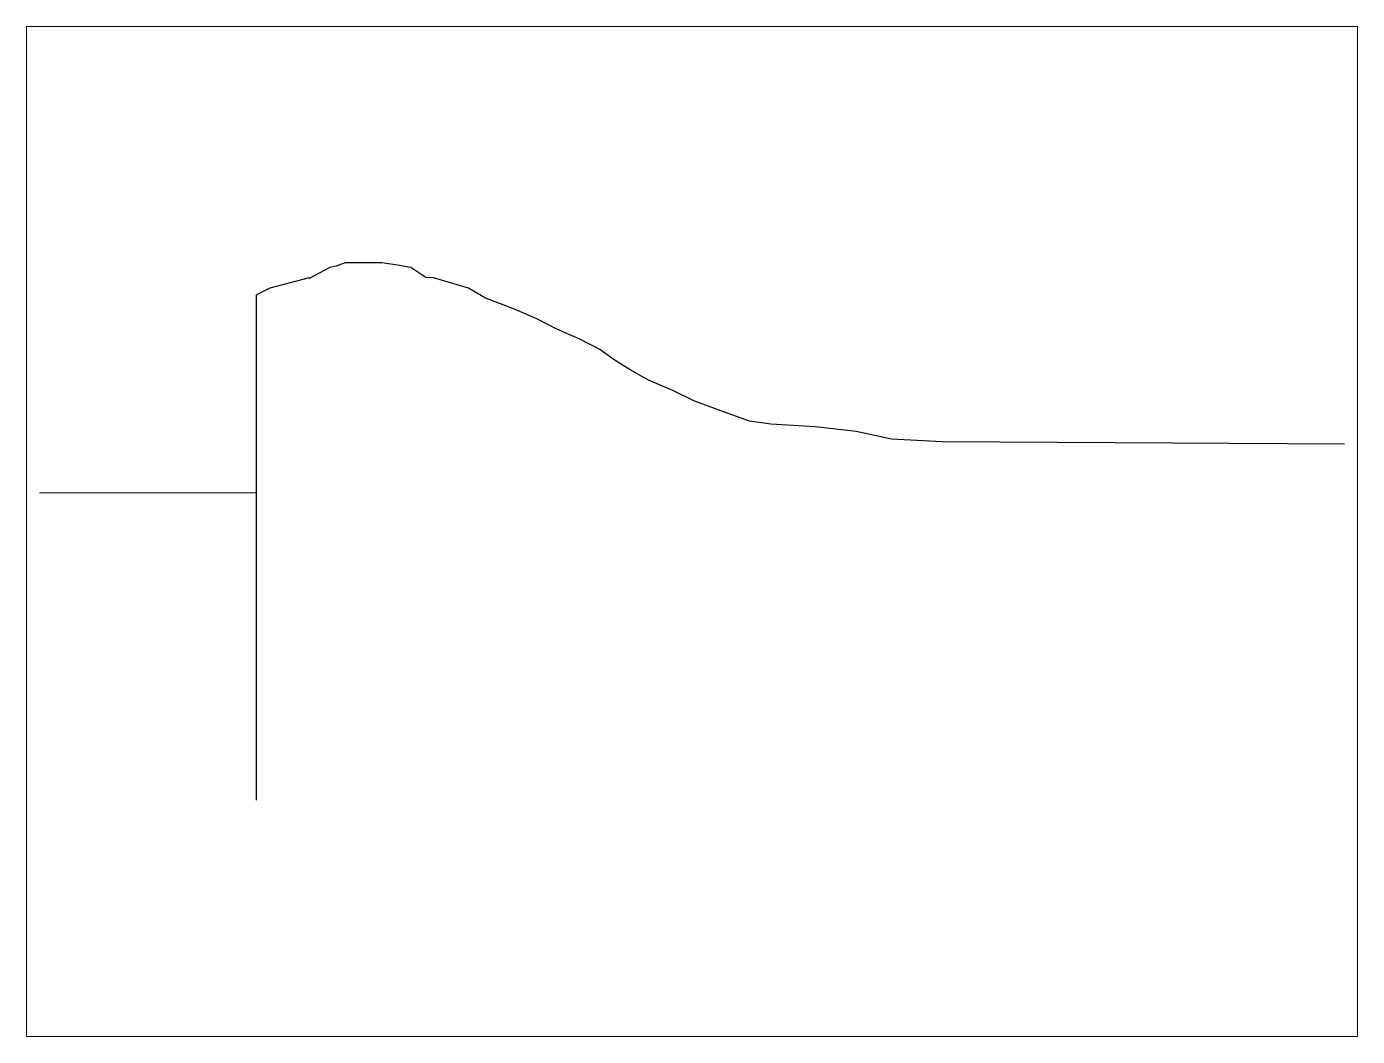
# Paper-space layout 'Layout1' of a CAD drawing. Header units: metres. Extents: x 26 to 231, y 20 to 176.
# The model-space entities are those that its viewports show. They can reach past a viewport. Long polylines and large blocks are cut down to what shows.
import ezdxf

# ---------------------------------------------------------------- set-up
doc = ezdxf.new("R2010")
doc.units = ezdxf.units.M
doc.layers.add('backfill', color=3, linetype='Continuous')
doc.layers.add('wall_back', color=5, linetype='Continuous')
doc.layers.add('Capa_0_01', color=7, linetype='Continuous', lineweight=0)

msp = doc.modelspace()

# ---------------------------------------------------------------- linework, layer by layer
at = {"layer": 'backfill'}
msp.add_lwpolyline([(53.1, -7.29), (33.473, -7.173), (30.993, -7.046), (29.266, -6.672), (27.272, -6.448), (25.096, -6.32), (24.061, -6.172), (22.658, -5.672), (21.348, -5.172), (20.32, -4.672), (19.126, -4.172), (18.239, -3.672), (17.456, -3.173), (16.756, -2.672), (15.774, -2.172), (14.657, -1.672), (13.683, -1.172), (12.507, -0.672), (11.174, -0.172), (10.352, 0.328), (8.636, 0.827), (8.259, 0.838), (7.529, 1.328), (6.886, 1.447), (6.106, 1.558), (4.328, 1.558), (3.888, 1.4), (3.573, 1.328), (2.566, 0.791), (2.561, 0.827), (0.642, 0.328), (0, 0)], dxfattribs=at)
at = {"layer": 'Capa_0_01', "color": 23}
msp.add_lwpolyline([(-10.59, -9.672), (0, -9.672)], dxfattribs=at)
at = {"layer": 'wall_back'}
msp.add_line((0, -24.672), (0, 0), dxfattribs=at)

psp = doc.layouts.get("Layout1")

# ---------------------------------------------------------------- viewports
at = {"layer": '0'}
psp.add_viewport(center=(128.5, 97.5), size=(205.6, 156), view_center_point=(21.255, -11.557), view_height=49.2916, dxfattribs=at)

doc.saveas('drawing.dxf')
